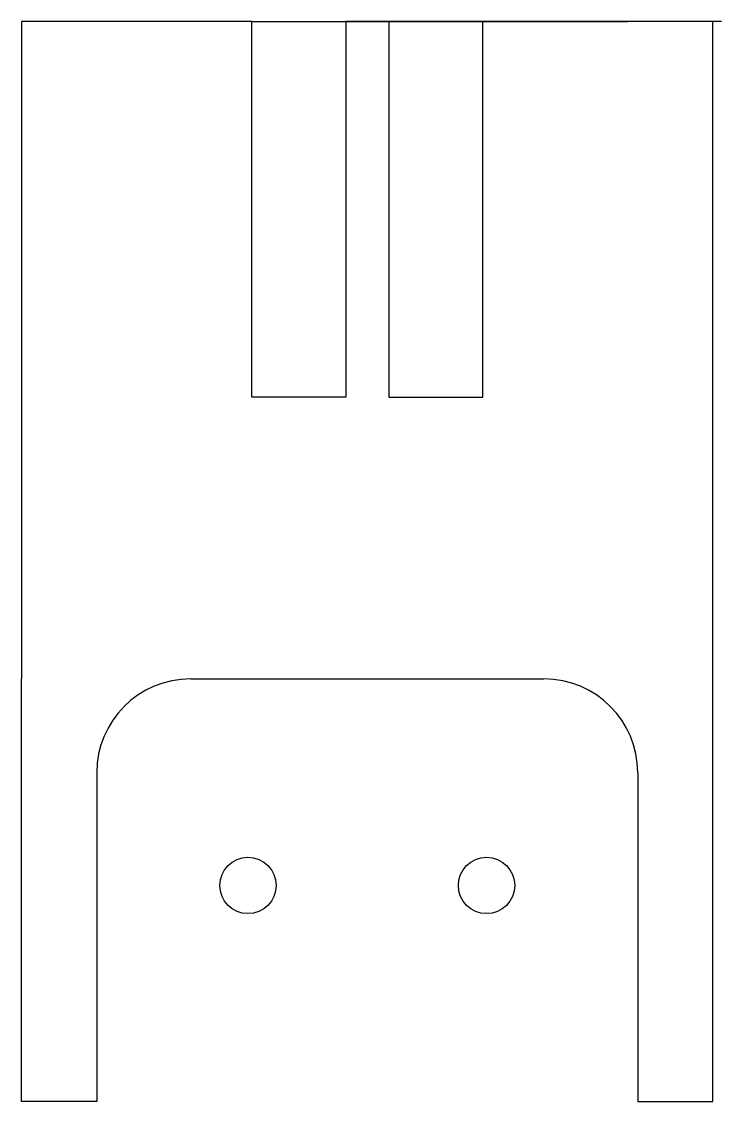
# Model space of a CAD drawing. Header units: millimetres. Extents: x -5 to 2.5, y -11.5 to 0.
import ezdxf

# ---------------------------------------------------------------- set-up
doc = ezdxf.new("R2010")
doc.units = ezdxf.units.MM
doc.layers.get('0').update_dxf_attribs({"linetype": 'CONTINUOUS'})

msp = doc.modelspace()

# ---------------------------------------------------------------- linework, layer by layer
for p, q in [((-4.95, 0), (-4.95, -7)), ((-2.5, 0), (-4.95, 0)), ((-1.5, 0), (-1.5, -4)), ((-1.04, 0), (-1.04, -4)), ((-0.04, -4), (-0.04, 0)), ((2.5, 0), (1.5, 0)), ((2.41, -7), (2.41, 0)), ((-1.04, -4), (-0.04, -4)), ((-4.95, -11.5), (-4.95, -7)), ((-3.15, -7), (0.61, -7)), ((2.41, -11.5), (2.41, -7)), ((-4.15, -8), (-4.15, -11.5)), ((1.61, -8), (1.61, -11.5)), ((-4.15, -11.5), (-4.95, -11.5)), ((1.61, -11.5), (2.41, -11.5))]:
    msp.add_line(p, q)
for points in [[(-2.5, -4), (-2.5, 0), (-1.5, 0), (-1.5, -4)], [(1.5, 0), (-1.5, 0)]]:
    msp.add_lwpolyline(points, close=True)
for centre in [(-2.54, -9.2), (0, -9.2)]:
    msp.add_circle(centre, 0.3)
for centre, start, end in [((-3.15, -8), 90, 180), ((0.61, -8), 0, 90)]:
    msp.add_arc(centre, 1, start, end)

doc.saveas('drawing.dxf')
